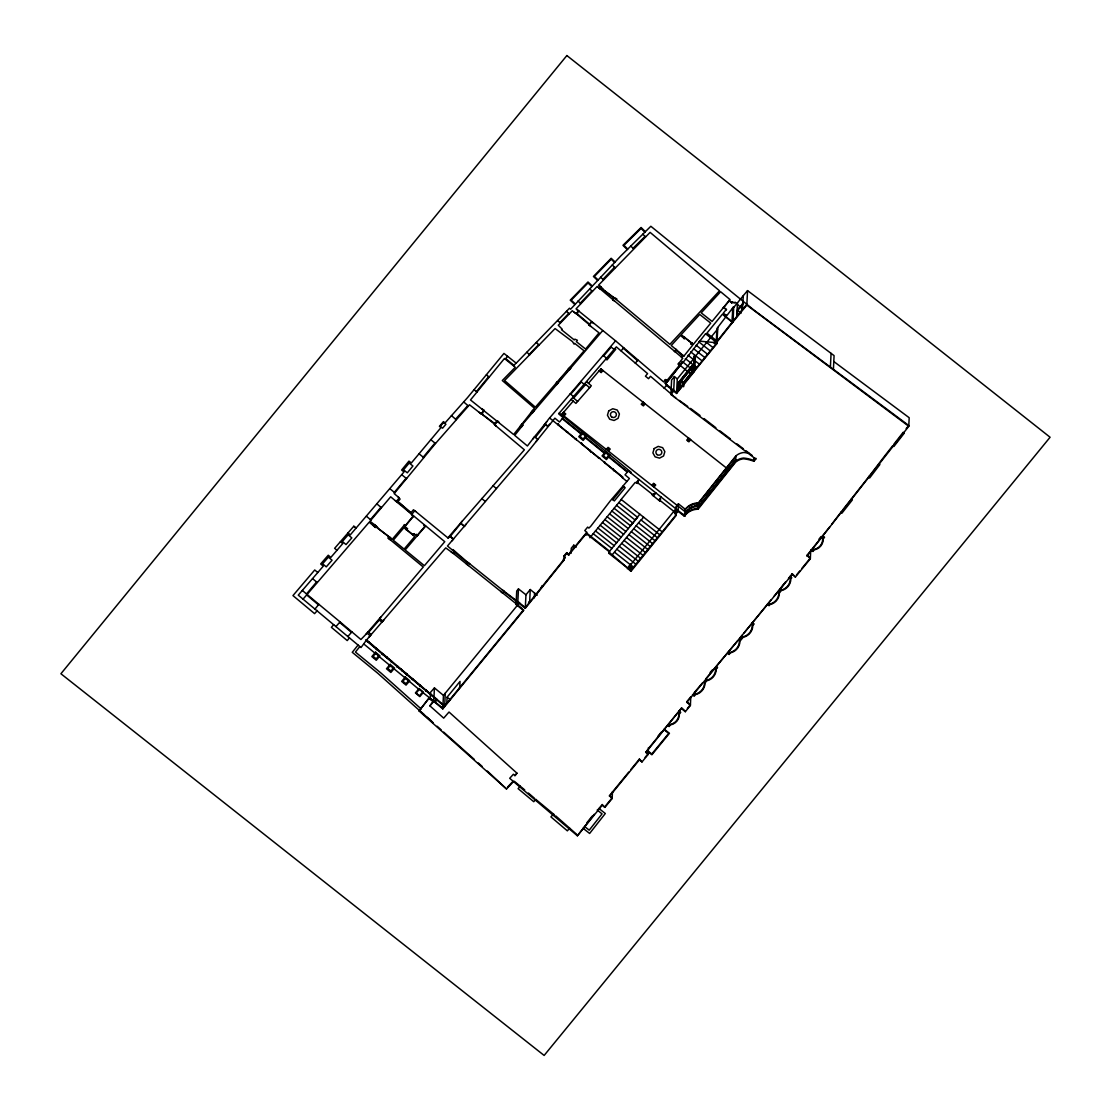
<?xml version="1.0" encoding="UTF-8"?>
<svg xmlns="http://www.w3.org/2000/svg" width="1111" height="1111" viewBox="0 0 1111 1111"><rect width="100%" height="100%" fill="white"/><g stroke="black" fill="none" stroke-linecap="round" stroke-linejoin="round"><path stroke-width="1.5" d="M513.56 781.464L506.519 788.963L419.083 710.971L429.249 697.819L433.401 701.097L429.874 705.832L443.706 718.137L449.011 712.026L516.948 773.159L514.948 775.645L513.393 774.256L509.699 778.297L577.387 835.791L602.204 805.267L604.898 807.391L612.147 798.531L612.48 791.657M419.083 710.971L429.249 697.819M430.221 698.68L430.526 692.32L434.429 687.903L443.456 695.389L442.789 708.901L433.762 701.416L434.429 687.903M518.198 604.356L445.289 693.181L444.678 705.902L442.831 708.11L423.069 692.736M446.816 703.305L447.108 697.194L460.037 681.404L459.746 687.515M506.519 788.963L487.312 771.034M442.789 708.901L523.545 610.536L516.059 604.509L516.726 590.996L518.462 588.886L525.961 594.802L525.295 608.314L517.795 602.398L518.462 588.886M523.545 610.536L523.587 609.758L444.678 705.902L366.547 639.992L361.033 647.546L298.262 595.149L323.287 566.152L320.676 563.957L328.245 555.222L330.842 557.403L342.757 543.598L340.424 541.654M529.641 602.245L530.253 589.524L537.196 595.218M534.363 597.857L534.599 593.08M525.295 608.314L563.805 560.347L563.555 559.027L565.11 557.153L563.86 556.153L566.721 552.653L568.679 555.014L566.721 552.653M563.527 559.805L565.068 557.93L563.86 556.153M563.805 560.347L563.555 559.027M568.276 554.695L568.318 553.917M570.235 553.111L570.262 552.334M571.026 553.347L571.276 548.223L573.804 545.154L576.276 547.084M573.637 548.57L573.804 545.154M568.679 555.014L585.289 534.835L586.872 532.238L584.789 530.6L587.65 527.1L588.899 528.086L590.76 526.267L610.397 500.742L629.409 478.508L625.021 474.814L628.243 470.995L685.098 516.087M585.289 534.835L586.358 532.849L609.564 551.195L608.939 553.375L631.256 570.998L676.085 515.573L676.071 509.532M577.387 835.791L594.26 814.307M608.939 553.375L608.884 552.042L637.589 517.365L618.855 502.561M609.175 553.084L608.884 552.042M597.454 809.613L597.412 810.391L602.245 804.489L604.898 807.391M612.147 798.531L609.495 795.629L628.729 772.117M628.979 569.762L629.132 566.679C634.173 556.014 628.729 583.247 630.867 564.055L627.646 568.027M631.256 570.998L609.217 552.306M639.38 759.841L639.422 759.049L642.019 761.924L639.38 759.841L609.453 796.406M642.019 761.924L648.102 754.494L645.755 751.828L648.144 753.716L645.102 757.424M648.102 754.494L648.449 747.606M685.418 509.38L678.418 503.825L678.057 511.31L684.432 516.226A16.484 16.179 2.8 0 1 697.166 509.241L698.083 509.227L735.565 462.232A13.929 13.665 2.8 0 1 743.481 458.815A36.885 36.219 2.8 0 1 753.897 461.287L755.772 459.051L670.891 394.461L671.6 379.962L674.391 376.56L677.279 378.948L676.571 393.447L673.683 391.044L674.391 376.56M675.863 392.044L678.154 389.239L678.502 382.378L692.708 364.852L693.458 365.45L693.125 372.31L692.375 371.713L683.126 383.684M678.585 388.711L678.918 381.976L678.918 389.822L678.154 389.239L680.015 387.933L680.335 381.49L680.015 387.933M679.585 388.461L679.751 381.753L692.07 366.561M680.626 387.725L680.918 381.212L683.39 383.156L683.237 386.309M675.794 515.337L675.696 507.158L678.418 503.825M682.918 386.059L683.071 382.906L691.556 372.435M683.043 386.322L683.196 383.142L680.932 381.379L691.722 368.074L691.223 374.435L678.363 363.894L682.779 358.284L681.654 357.228L597.176 286.416L576.053 308.844L615.563 340.827L663.642 381.92L665.364 379.768L666.711 380.837L664.822 383.142L676.613 392.669L694.319 370.824L693.32 370.032M683.64 386.753L684.182 382.642M684.362 516.309L684.57 513.449A16.484 16.179 2.8 0 1 697.305 506.463L698.222 506.449L735.704 459.454M699.972 504.7L697.458 503.477L697.458 505.713A14.221 13.971 2.8 0 0 686.487 511.865L684.737 509.907A16.484 16.179 2.8 0 1 697.472 502.936L698.388 502.908L735.885 455.927A13.929 13.665 2.8 0 1 743.787 452.496A36.885 36.219 2.8 0 1 749.092 453.357M691.959 367.463L691.653 373.907L692.278 365.519L679.238 382.24M692.264 372.504L692.708 364.852M676.571 393.447L694.292 371.602L693.278 370.81L694.569 355.589L695.403 356.256L694.694 370.755L693.861 370.088L694.569 355.589M694.292 371.602L694.319 370.824M645.727 752.605L681.612 707.957L684.098 709.929M681.585 708.735L685.306 711.707L685.348 710.929M685.306 711.707L690.375 705.499L686.723 701.763L690.931 696.639M697.166 509.241L735.607 461.454A13.929 13.665 2.8 0 1 743.523 458.038A36.927 36.26 2.8 0 1 751.411 459.607L753.952 460.51L755.813 458.274L755.772 459.051M697.305 506.463L697.472 502.936M698.083 509.227L698.388 502.908M690.375 705.499L690.792 696.93M707.013 495.423L707.165 492.437M707.888 494.326L708.04 491.34L709.762 492.715M694.694 370.755L716.928 343.577L716.22 343.007L716.928 328.509L733.468 306.942L733.163 321.759L733.468 306.942M716.928 343.577L717.789 327.467M716.623 483.382L716.762 480.396M717.192 482.66L717.331 479.674L718.928 480.952M716.22 343.007L732.302 322.801L732.607 307.997M732.302 322.801L733.01 308.303M726.136 471.439L726.288 468.453L727.899 469.689L728.497 468.953L726.886 467.703L726.733 470.689M737.454 302.845L736.787 316.566L737.26 315.982M737.273 315.677L737.537 310.288L742.495 304.164L742.231 309.552M833.417 369.338L834.083 355.617L747.536 290.61L743.37 295.568L742.217 309.858M735.607 461.454L735.885 455.927M733.163 321.759L746.828 305.108L747.536 290.61M753.911 461.287L754.063 457.732M792.199 574.47L792.24 573.693L795.42 577.012L792.199 574.47L686.681 702.541M795.42 577.012L810.322 558.791L806.989 555.347L829.903 526.656M810.322 558.791L810.752 550.223M830.403 367.088L831.07 353.367M806.947 556.125L908.77 426.291L909.187 417.722L833.792 361.533M541.099 587.802L542.154 585.636L542.779 586.108M520.254 426.249L532.711 410.431M555.708 383.684L569.749 367.449M680.182 364.366L666.239 381.406M365.977 634.27L380.74 617.105M458.718 688.764L460.718 686.32M532.697 439.095L546.654 421.791M629.52 566.582L631.076 564.221M447.9 537.877L462.37 521.017M672.974 395.544L650.49 376.296L648.532 378.684L645.449 376.198L647.574 373.602L616.327 346.868L558.639 413.834L563.152 417.667L559.472 422.027L554.903 418.167L530.266 448.858L447.469 546.015L454.413 551.695L453.094 553.25L445.733 547.876L366.547 639.992M831.875 524.073L841.846 511.004M869.566 475.772L842.902 509.671M534.322 436.984L527.406 445.983L514.712 435.387L522.753 425.291L521.656 424.458L513.657 434.526L470.495 399.96L504.45 358.492L515.282 367.269L502.297 380.531L534.405 408.195L531.266 412.334L532.266 413.098L602.662 330.647M716.262 342.23L742.717 308.969M522.295 424.61L533.766 411.223M549.626 424.18L547.792 426.443L545.487 424.61L535.321 437.415L534.572 436.845L537.849 439.359L536.002 441.609M893.855 444.247L903.187 432.304L904.285 433.123L893.897 446.469L892.772 445.622L884.731 455.899L868.496 477.161L869.635 477.994L879.87 464.537L878.759 463.718M481.938 408.751L484.243 410.459L481.535 413.778L494.395 423.999M563.846 559.569L525.336 607.536L517.837 601.62L516.101 603.717L453.094 553.25M496.173 426.221L494.187 424.263L496.45 421.5L497.506 420.93L499.325 422.569M788.491 578.4L792.24 573.693M780.505 588.441L785.505 582.164L774.103 596.232M698.361 503.464L735.857 456.468M701.36 503.255L704.596 499.2M711.054 491.104L734.76 461.398M374.268 524.559L376.56 526.197L375.449 527.544L373.365 525.642M358.061 645.06L352.256 652.31L377.865 673.335L424.388 714.901M359.839 646.546L355.437 652.06L381.031 673.085L421.097 708.887M398.141 496.909L400.085 499.075L397.599 502.116L395.183 500.547M744.176 632.826L770.978 599.94M586.927 822.668L592.191 816.141M819.001 539.113L821.015 536.613M315.038 608.995L318.843 604.287L302.317 590.441M468.453 565.555L466.287 563.805L467.564 562.249L469.8 563.888M517.99 605.245L515.74 603.634L517.587 601.357L519.74 603.12M627.368 568.804L676.446 508.088M382.92 621.035L379.712 618.466L423.277 567.013L388.461 538.279L389.433 537.085L392.211 539.363L404.418 524.989L405.487 525.836L404.793 526.642L407.237 528.655L406.376 529.697L403.918 527.683L393.28 540.224L404.112 549.098L414.75 536.557L413.111 535.127L413.986 534.099L417.375 535.571L405.168 549.959L424.388 565.707L444.761 541.696L396.252 501.492L399.238 497.853L394.155 493.617L435.498 443.497L469.495 404.793L481.119 413.861L483.993 410.348M616.272 299.484L616.799 298.845L614.286 297.706L612.633 299.706L614.772 301.289M733.871 307.261L743.37 295.568M677.279 378.948L695 357.117L693.986 356.312M680.487 381.615L692.361 366.797M682.959 383.545L691.834 372.504M686.64 379.934L688.82 377.24M678.404 711.901L681.612 707.957M599.523 285.846L601.315 287.318L600.079 288.846L598.315 287.332M612.939 299.748L614.411 297.929L669.891 344.341L719.525 290.79L650.102 232.366L598.607 285.083L601.107 287.166L599.898 288.638M466.759 564.263L468.148 562.569L504.005 591.274L502.561 592.982M705.541 333.758L683.321 362.13L682.529 361.506L679.71 364.95M731.871 302.664L732.593 301.775L734.19 303.122L735.038 302.136L742.69 309.275L746.87 304.331M525.961 594.802L530.253 589.524M612.855 499.728L623.646 486.521M630.229 526.017L637.103 517.573M641.186 520.087L643.575 517.143L662.281 531.905M684.737 509.907L686.445 511.407M684.64 510.546L684.709 510.463A16.484 16.179 2.8 0 1 697.458 503.477M348.007 532.919L350.312 534.849L404.001 471.939L401.613 470.05L408.959 461.121L411.32 462.995L440.984 427.596L439.414 426.346L443.428 421.625L445.053 422.916L467.578 397.544L503.95 353.423L516.198 363.158L569.457 308.233L570.582 309.219L620.799 255.947L650.838 226.269L754.369 310.427L908.798 425.513L906.187 428.568M476.438 391.614L488.687 376.657M505.255 359.145L507.574 356.312M376.032 526.836L389.156 536.891M413.125 516.74L410.737 513.088L397.96 501.672M513.643 365.936L516.018 363.019M482.841 414.834L494.756 423.555M377.351 527.892L387.989 535.988M409.584 512.171L411.098 512.643M410.737 513.088L413.473 509.755L415.653 511.463M390.378 539.849L388.1 538.182L389.364 536.641L391.35 538.654M411.612 514.574L414.764 510.727L448.233 538.155L449.927 536.432L453.288 539.196M405.501 525.42L412.806 516.49M413.584 516.184L405.223 526.156M602.509 289.152L614.23 297.776M406.057 529.433L413.417 535.391M406.918 528.378L407.64 528.697L406.543 530.03M497.77 421.194L494.742 424.902L524.378 449.816L460.634 523.045L464.384 526.197M424.305 524.961L423.833 525.545L425.666 526.072M425.207 526.628L417.125 535.891M613.841 298.206L613.036 296.79M349.437 637.881L347.229 640.575L331.384 627.34L333.717 624.632M450.247 536.349L460.759 523.489M683.612 338.008L684.251 338.841L685.279 337.591M684.307 337.161L692.375 343.535M691.931 342.841L690.903 344.104L691.681 344.382M723.803 307.372L729.135 300.845M664.1 388.239L666.878 384.85M724.275 315.649L732.177 322.232M725.136 314.607L726.108 315.038L724.914 316.496M695.403 356.256L717.637 329.078M670.933 393.683L673.724 390.267M670.891 394.461L673.683 391.044M731.566 321.746L732.76 320.287L733.371 320.773M731.899 322.496L732.76 321.44M693.153 370.227L693.903 369.31L694.736 369.963L716.97 342.785L705.874 334.022M693.278 370.81L693.861 370.088M676.071 392.225L678.154 389.239M563.819 556.944L566.693 553.445M638.922 479.452L636.131 482.854L635.173 482.452L621.16 499.436L643.575 517.143M637.172 483.049L638.367 481.577L637.645 481.007M652.643 495.27L653.851 493.798L654.601 494.395M653.324 495.95L655.837 492.881M612.036 555.014L640.978 519.92L659.892 534.863M653.379 494.381L652.046 494.798L658.629 500.144L661.142 497.089M659.42 500.7L660.628 499.228L659.865 498.631M674.891 512.921L676.099 511.449L676.849 512.046M678.085 510.532L675.377 513.851L676.113 514.796L630.534 570.721M675.335 514.629L678.057 511.31M514.935 775.631L516.962 773.173M658.045 736.079L661.239 732.191M630.867 769.506L639.422 759.049M648.449 748.536L677.335 713.22M739.537 638.547L742.204 635.284M604.939 806.614L612.189 797.754L609.495 795.629M796.518 574.929L799.712 571.026M801.85 568.429L810.363 558.014L806.989 555.347M687.376 708.443L690.417 704.721L686.723 701.763M684.404 515.532L684.473 515.448A16.484 16.179 2.8 0 1 697.208 508.463M452.496 550.126L452.955 549.57L467.564 562.249M502.103 589.747L517.504 601.468M568.707 554.222L585.316 534.058L586.525 535.058M589.899 537.738L621.313 499.561M637.381 517.198L639.839 514.199M451.094 551.792L453.302 553.472L454.691 551.848M500.7 591.427L502.769 593.274L504.325 591.427M516.059 604.509L517.795 602.398M576.748 309.427L578.873 310.941L576.734 313.385L589.455 324.162M434.818 701.472L436.262 699.722L434.943 697.736L437.22 699.638L435.345 701.902M423.222 457.176L434.97 443.067M710.082 672.586L712.151 670.1M705.888 678.71L715.762 666.808L716.789 667.628L715.72 668.933A11.943 11.721 2.8 0 1 706.443 680.363L704.527 682.668A11.943 11.721 2.8 0 1 695.153 694.125L694.083 695.43L692.778 694.403M394.336 492.326L406.098 478.244M642.519 404.821L643.852 403.224M443.456 695.389L445.289 693.181M688.028 440.748L689.362 439.137M306.539 593.927L316.579 581.97M396.252 501.492L390.683 496.811L370.005 521.184L376.212 526.086L375.282 527.225L369.171 522.184L303.039 599.148M726.594 653.921L716.067 666.433L717.553 667.544L716.262 669.114A12.485 12.263 2.8 0 1 706.749 680.849L705.068 682.862A12.485 12.263 2.8 0 1 695.458 694.611L694.167 696.194L692.431 694.819M479.105 412.223L481.285 414.07M621.105 350.854L623.743 347.715M615.563 340.827L548.528 419.222L545.084 423.944L547.862 426.166M603.704 355.881L611.175 347.063M686.64 512.907L561.86 414.347L563.624 412.264L565.763 413.959L564.013 416.042M563.138 414.945L564.499 413.361M575.79 439.234L575.123 438.956L575.984 438.776M606.3 449.441L608.064 447.372L610.203 449.066L608.439 451.135M598.996 458.274L599.968 458.19L598.44 458.079L599.301 457.913M607.578 450.052L608.925 448.455M549.598 417.972L622.313 476.786M651.81 485.396L653.56 483.313L655.712 485.007L653.948 487.09M653.087 485.993L654.435 484.396M737.746 640.728L727.288 653.087L729.052 654.476L730.344 652.907A12.485 12.263 2.8 0 0 739.968 641.144L743.148 637.311A12.485 12.263 2.8 0 0 752.814 625.549L754.105 623.979L752.383 622.618M694.097 692.792L702.444 682.932M370.449 519.601L380.92 507.269M417.403 535.155L424.888 526.378M569.651 828.167L567.36 830.847L550.917 816.891L553.486 814.044M412.723 535.058L413.834 533.752L414.292 534.377M561.86 414.347L573.193 401.113M588.455 383.295L600.829 368.838L728.858 469.911M566.36 431.735L567.846 432.096L566.346 431.748M635.27 363.172L637.908 360.103M600.329 371.518L601.69 369.935M630.631 472.883L631.131 472.3L559.236 413.125M570.707 394.238L581.331 381.878M675.738 349.021L676.571 349.868L674.946 351.729L674.099 350.909M557.847 382.128L568.471 369.838M368.227 641.658L368.88 641.95L368.019 642.102M383.448 654.185L382.587 654.351M397.349 666.156L398.016 666.433L397.141 666.6M412.487 678.863L413.139 679.154L412.278 679.321M426.207 690.389L426.86 690.681L425.999 690.834M356.089 528.156L353.798 526.239L334.633 548.334L336.98 550.292M368.602 632.34L379.295 620.021M520.267 786.171L518.115 788.643L533.752 801.698L535.821 799.378M590.913 326.44L588.788 324.912L591.607 321.718L593.566 323.468M674.78 351.493L676.307 349.743L671.252 345.507L680.418 335.48L684.209 338.48L684.904 337.633L681.154 334.661L699.749 314.455L710.721 323.134L693.375 344.313L691.972 343.216L691.278 344.063L692.681 345.16L683.807 356.2L683.098 355.631L681.654 357.228M416.07 681.626L416.681 683.001L416.083 681.612M367.352 641.811L368.324 641.741L365.963 640.686M347.812 636.534L351.909 631.881L360.908 639.533L367.033 633.159L370.185 635.839M558.625 425.388L558.639 424.541M581.539 443.928L581.928 444.525L581.956 443.664M604.551 462.815L604.926 463.398L604.967 462.537M429.874 705.832L433.762 701.416M335.966 626.535L340.063 621.896L351.909 631.881M573.637 398.085L585.733 384.406M578.539 310.927L576.026 313.774L572.304 310.733L558.277 325.259L562.069 329.037L561.513 329.717L574.262 339.952L574.901 339.161L577.428 340.285L576.345 341.632L585.594 349.062L599.051 332.856L589.08 324.981L591.719 322.009M682.251 357.784L681.39 357.131L682.959 355.395L684.015 355.937M376.476 649.491L377.448 649.421L376.476 649.491L376.643 648.477L377.032 649.074M574.206 312.288L577.734 314.232M455.566 419.194L467.884 405.571M391.6 661.309L391.211 660.712L391.169 661.573M406.723 674.03L406.348 673.433L406.307 674.294M420.458 685.543L420.069 684.945L420.027 685.806M434.665 697.25L434.623 698.097M317.427 610.481L314.58 613.633L292.957 595.593L314.732 569.985L317.788 572.512M577.359 314.649L578.151 314.594M507.727 786.935L512.421 781.936M580.275 303.122L591.941 290.929M602.926 279.361L614.591 267.168M559.875 322.607L568.735 313.385M529.183 354.423L538.654 344.604M558.305 382.823L557.208 381.948L535.391 407.195L504.602 380.531L555.083 328.564L572.484 341.605L574.026 344.091L574.637 343.327L584.108 350.826L568.193 369.241L569.207 370.116M633.034 248.253L645.06 236.393M448.261 701.499L446.289 703.93M530.475 600.801L528.572 602.231L529.225 602.759M699.527 341.146L716.97 342.785M679.293 400.446L687.709 406.418M690.528 408.404L700.041 415.486M570.762 368.31L569.026 370.31L568.013 369.449M908.77 426.291L746.828 305.108M521.337 427.082L522.906 425.082L521.809 424.249M556.792 384.559L558.416 382.587L557.389 381.753M535.571 435.568L536.321 436.137M504.005 591.802L517.24 601.787M851.29 499.075L852.373 499.894L841.916 513.185L840.791 512.338M743.384 448.802L736.94 443.886M745.925 450.733L752.286 455.552M719.817 430.79L730.358 438.845M703.999 418.555L715.859 427.721M680.932 381.379L683.196 383.142M790.06 576.428L791.754 577.748L790.879 578.817A12.485 12.263 2.8 0 1 781.283 590.621L779.422 592.843A12.485 12.263 2.8 0 1 769.895 604.634L769.034 605.703L767.284 604.342M789.727 576.859L790.976 577.845L790.338 578.637A11.943 11.721 2.8 0 1 780.991 590.135L778.88 592.649A11.943 11.721 2.8 0 1 769.576 604.162L768.937 604.953L767.632 603.926M466.106 524.198L464.384 526.545L460.454 523.225M737.537 310.288L741.12 313.108M678.502 382.378L679.252 382.976M729.524 300.151L723.205 307.872M732.191 302.261L731.913 303.039L728.816 300.595M731.857 302.65L729.191 300.553L730.01 299.553L720.636 291.749L701.222 312.858L712.095 321.44L723.511 307.483L726.191 309.594L723.289 313.149L725.733 315.08L724.872 316.121L722.428 314.191L706.929 333.133L717.123 341.174M723.469 307.122L726.566 309.552L725.872 309.983M725.177 316.177L731.83 321.44M713.429 342.452L715.748 344.285M705.568 341.716L713.026 347.618M698.902 341.924L710.304 350.937M696.18 345.257L707.582 354.256M685.029 337.911L691.667 343.146M693.472 348.59L704.86 357.589M690.764 351.923L702.138 360.908M688.056 355.256L699.43 364.227M601.259 287.388L602.842 288.638M600.87 287.86L612.703 297.206M685.348 358.589L696.708 367.56M682.362 361.7L694.167 371.018M678.835 363.297L678.141 364.144L679.474 365.2M667.031 380.656L665.572 379.504L664.906 380.351M614.911 348.576L615.758 349.257L606.981 359.922L606.134 359.256M822.723 535.835L824.543 537.28L823.251 538.849A11.179 10.971 2.8 0 1 814.21 549.903L812.919 551.473L811.211 550.112M822.39 536.252L823.779 537.349L822.695 538.668A10.638 10.443 2.8 0 1 813.919 549.403L812.835 550.723L811.544 549.695M637.895 482.16L637.77 483.521L636.45 482.48M660.156 499.811L660.017 501.172L658.67 500.103M675.627 512.032L674.294 512.449L675.655 513.518M638.117 483.077L652.407 494.367M660.378 500.728L674.655 512.018M486.396 374.851L489.229 377.073M623.104 486.09L625.16 487.715L614.355 500.922L612.314 499.311M616.563 505.338L635.298 520.156M638.575 522.864L657.504 537.807M614.147 508.282L632.895 523.1M636.172 525.795L655.115 540.765M611.869 511.046L630.631 525.864M633.77 528.739L652.726 543.71M752.05 623.035L753.341 624.049L752.272 625.368A11.943 11.721 2.8 0 1 742.842 636.839L739.426 640.964A11.943 11.721 2.8 0 1 730.038 652.421L728.969 653.726L727.622 652.657M609.578 513.824L628.34 528.655M631.367 531.669L650.352 546.668M607.161 516.768L625.924 531.6M628.965 534.613L647.963 549.612M604.884 519.531L623.66 534.363M626.562 537.557L645.574 552.57M602.468 522.462L621.257 537.307M624.16 540.488L643.186 555.514M600.204 525.225L618.98 540.071M621.757 543.432L640.797 558.472M597.912 528.017L616.702 542.862M619.355 546.362L638.422 561.416M595.496 530.947L614.286 545.807M616.952 549.306L636.034 564.374M593.218 533.711L612.022 548.57M614.744 552.389L633.645 567.318M586.316 533.627L609.536 551.973M679.099 711.068L680.71 712.332L679.418 713.915A11.179 10.971 2.8 0 1 670.377 724.955L669.086 726.538L667.475 725.275M678.752 711.484L679.932 712.415L678.863 713.734A10.638 10.443 2.8 0 1 670.072 724.469L669.003 725.789L667.822 724.858M664.211 729.177L669.447 733.302L651.879 754.772L646.699 750.675M663.878 729.594L668.683 733.385L651.796 754.008L647.046 750.258M404.14 525.295L404.473 524.6L405.821 525.67M416.042 535.044L416.361 534.335L417.722 535.419M429.221 698.597L433.359 701.874M584.469 826.431L589.219 830.181L602.051 813.877L597.537 810.238M582.997 828.223L589.622 833.458L605.314 813.502L598.968 808.489M666.447 385.378L673.294 390.794M684.501 513.532L685.195 514.087M447.108 697.194L450.441 699.833M544.751 424.013L545.487 424.61M599.051 370.907L601.19 372.616L602.954 370.546L600.829 368.838M481.882 413.348L483.202 414.389M397.599 502.116L398.918 503.158M376.393 526.406L377.712 527.461M387.642 536.419L388.794 537.335M492.77 485.59L496.436 488.534M481.646 498.52L485.382 501.505M474.022 389.669L476.98 392.044M430.61 439.553L435.498 443.497M418.916 453.691L423.763 457.607M401.724 474.716L406.64 478.674M390.03 488.854L394.863 492.756M543.71 425.263L544.432 425.86M454.427 552.153L467.3 562.555M516.101 603.717L522.462 608.856M505.686 358.617L514.074 365.408M406.793 529.725L412.986 534.738M562.61 418.319L581.4 433.596M585.719 437.373L604.676 452.774M562.263 418.736L581.053 434.012M608.995 456.552L627.632 471.717M585.372 437.79L604.315 453.191M608.647 456.968L627.284 472.133M610.647 346.632L614.161 349.507M603.176 355.451L606.814 358.422M366.408 640.158L367.81 641.311M558.833 425.152L566.568 431.499M567.624 432.36L575.345 438.692M582.15 444.275L589.885 450.622M590.941 451.483L598.662 457.815M605.162 463.148L612.897 469.495M613.952 470.356L621.674 476.702M449.927 536.085L453.552 539.057L451.719 541.029M363.977 644.144L374.838 653.06M379.268 656.698L389.544 665.128M393.988 668.766L404.821 677.654M621.979 477.397L626.91 481.438M514.268 781.241L524.711 789.907M674.002 396.474L675.794 397.96M312.524 578.609L317.107 582.4M318.843 604.287L340.063 621.896M572.804 397.405L577.651 401.418M571.096 399.377L575.929 403.39L591.33 385.767L586.719 381.795M535.752 799.337L554.361 814.78M376.976 503.977L381.448 507.713M366.394 516.226L370.963 520.045M570.179 393.794L573.512 396.599M353.798 526.239L356.089 528.169M383.975 619.827L381.934 622.229L378.754 619.563M368.06 631.895L371.241 634.562L369.213 636.95M412.917 679.404L415.861 681.862M416.917 682.737L419.847 685.195M409.265 681.307L418.611 689.112M383.226 654.448L386.586 657.268M387.628 658.143L390.989 660.962M397.794 666.697L401.335 669.669M402.39 670.544L406.126 673.683M426.638 690.931L430.013 693.764M431.068 694.653L434.443 697.486M368.658 642.2L372.018 645.019M373.06 645.908L376.421 648.727M365.588 640.033L443.831 705.818M306.622 594.885L318.413 604.815M577.776 315.01L589.094 324.565M399.28 502.727L409.945 511.727M339.619 622.396L351.465 632.395M676.53 349.923L682.959 355.395M676.252 350.229L682.682 355.701M584.969 383.753L589.622 387.725M528.35 793.032L534.433 798.226M463.662 401.89L468.398 406.015M451.413 415.57L456.093 419.652M623.313 348.229L637.464 360.617M555.694 815.877L577.428 835.014M419.125 710.193L433.262 722.817M437.123 726.247L441.15 729.858M443.706 732.149L474.411 759.507M478.272 762.951L482.188 766.451M426.985 717.206L432.151 721.831M612.286 265.071L615.091 267.626M600.62 277.25L603.426 279.819M589.649 288.832L592.441 291.388M577.97 301.012L580.775 303.581M566.471 311.316L569.249 313.844M557.583 320.524L560.375 323.079M580.831 381.42L584.261 384.559M536.377 342.494L539.154 345.077M615.091 261.974L611.175 258.28L593.427 276.472L597.607 280.416M614.619 262.46L611.189 259.238L594.399 276.458L598.065 279.944M592.288 286.055L587.983 281.986L570.235 300.178L574.818 304.511M591.816 286.541L587.997 282.944L571.207 300.164L575.262 303.997M526.933 352.284L529.683 354.895M642.797 234.213L645.547 236.865M630.784 246.073L633.534 248.725M645.352 231.685L641.103 227.491L622.965 245.323L627.271 249.558M644.866 232.157L641.103 228.449L623.938 245.323L627.743 249.072M697.458 505.713L697.486 505.158A14.221 13.971 2.8 0 0 694.722 505.588M689.709 507.991A14.221 13.971 2.8 0 1 692.945 506.172M608.731 410.903L607.439 415.236L609.661 419.208L614.077 420.486L618.119 418.319L619.41 413.972L617.188 410.001L612.772 408.737L608.731 410.903M654.185 448.552L652.893 452.899L655.101 456.857L659.531 458.135L663.573 455.968L664.85 451.621L662.642 447.664L658.212 446.386L654.185 448.552M682.959 361.853L665.642 383.823L682.959 361.853M742.981 303.456L737.065 310.733L742.981 303.442M566.86 55.55L60.911 673.752L544.14 1055.45L1050.089 437.248L566.86 55.55M409.167 463.023L403.557 469.856L407.306 472.828L412.917 465.995L409.167 463.023M375.518 652.199L371.866 656.587L376.268 660.267L379.92 655.879L375.518 652.199M642.977 402.14L641.241 404.223L643.394 405.904L645.144 403.821L642.977 402.14M688.487 438.067L686.737 440.15L688.903 441.831L690.639 439.734L688.487 438.067M443.567 422.444L440.289 426.346L442.581 428.179L445.914 424.263L443.567 422.444M582.456 432.346L578.775 436.706L583.164 440.414L586.844 436.04L582.456 432.346M390.169 664.378L386.489 668.753L390.878 672.461L394.558 668.086L390.169 664.378M405.334 677.043L401.654 681.418L406.043 685.112L409.723 680.751L405.334 677.043M605.731 451.524L602.051 455.885L606.425 459.593L610.133 455.191L605.731 451.524M419.097 688.528L415.417 692.903L419.805 696.611L423.485 692.236L419.097 688.528M419.333 689.32L416.167 693.083L419.486 695.792L422.652 692.07L419.333 689.32M590.108 450.358L590.719 451.746L590.108 450.358M613.119 469.231L613.73 470.62L613.119 469.231M576.123 438.637L576.206 439.581L576.123 438.637M622.452 476.633L622.535 477.577L622.452 476.633M328.398 557.125L322.607 563.805L326.273 566.874L332.064 560.194L328.398 557.125M348.16 534.822L342.369 541.501L346.035 544.571L351.826 537.891L348.16 534.822M558.25 423.944L558.319 424.888L558.25 423.944M581.567 443.067L581.636 444.025L581.567 443.067M604.578 461.94L604.648 462.898L604.578 461.94M372.241 644.769L372.838 646.158L372.241 644.755M386.809 657.018L387.406 658.406L386.809 657.004M401.557 669.419L402.154 670.808L401.557 669.419M430.235 693.528L430.846 694.903L430.249 693.514M382.378 653.546L382.448 654.504L382.378 653.546M396.933 665.795L397.002 666.753L396.933 665.795M412.07 678.515L412.139 679.474L412.07 678.515M425.791 690.042L425.86 690.986L425.791 690.042M391.489 661.226L391.558 662.17L391.489 661.226M406.626 673.933L406.695 674.891L406.626 673.933M420.347 685.459L420.416 686.404L420.347 685.459M611.717 417A2.972 2.916 2.8 0 0 616.383 414.861A2.972 2.916 2.8 0 0 612.161 411.959A2.972 2.916 2.8 0 0 611.717 417M657.17 454.649A2.972 2.916 2.8 0 0 661.837 452.524A2.972 2.916 2.8 0 0 657.615 449.608A2.972 2.916 2.8 0 0 657.17 454.649M374.615 657.934A2.125 2.083 2.8 0 0 377.962 656.42A2.125 2.083 2.8 0 0 374.949 654.337A2.125 2.083 2.8 0 0 374.615 657.934M389.253 670.127A2.125 2.083 2.8 0 0 392.586 668.614A2.125 2.083 2.8 0 0 389.572 666.531A2.125 2.083 2.8 0 0 389.253 670.127M404.418 682.793A2.125 2.083 2.8 0 0 407.751 681.265A2.125 2.083 2.8 0 0 404.737 679.196A2.125 2.083 2.8 0 0 404.418 682.793M581.539 438.095A2.125 2.083 2.8 0 0 584.872 436.567A2.125 2.083 2.8 0 0 581.858 434.484A2.125 2.083 2.8 0 0 581.539 438.095M604.801 457.274A2.125 2.083 2.8 0 0 608.148 455.746A2.125 2.083 2.8 0 0 605.12 453.663A2.125 2.083 2.8 0 0 604.801 457.274"/></g></svg>
